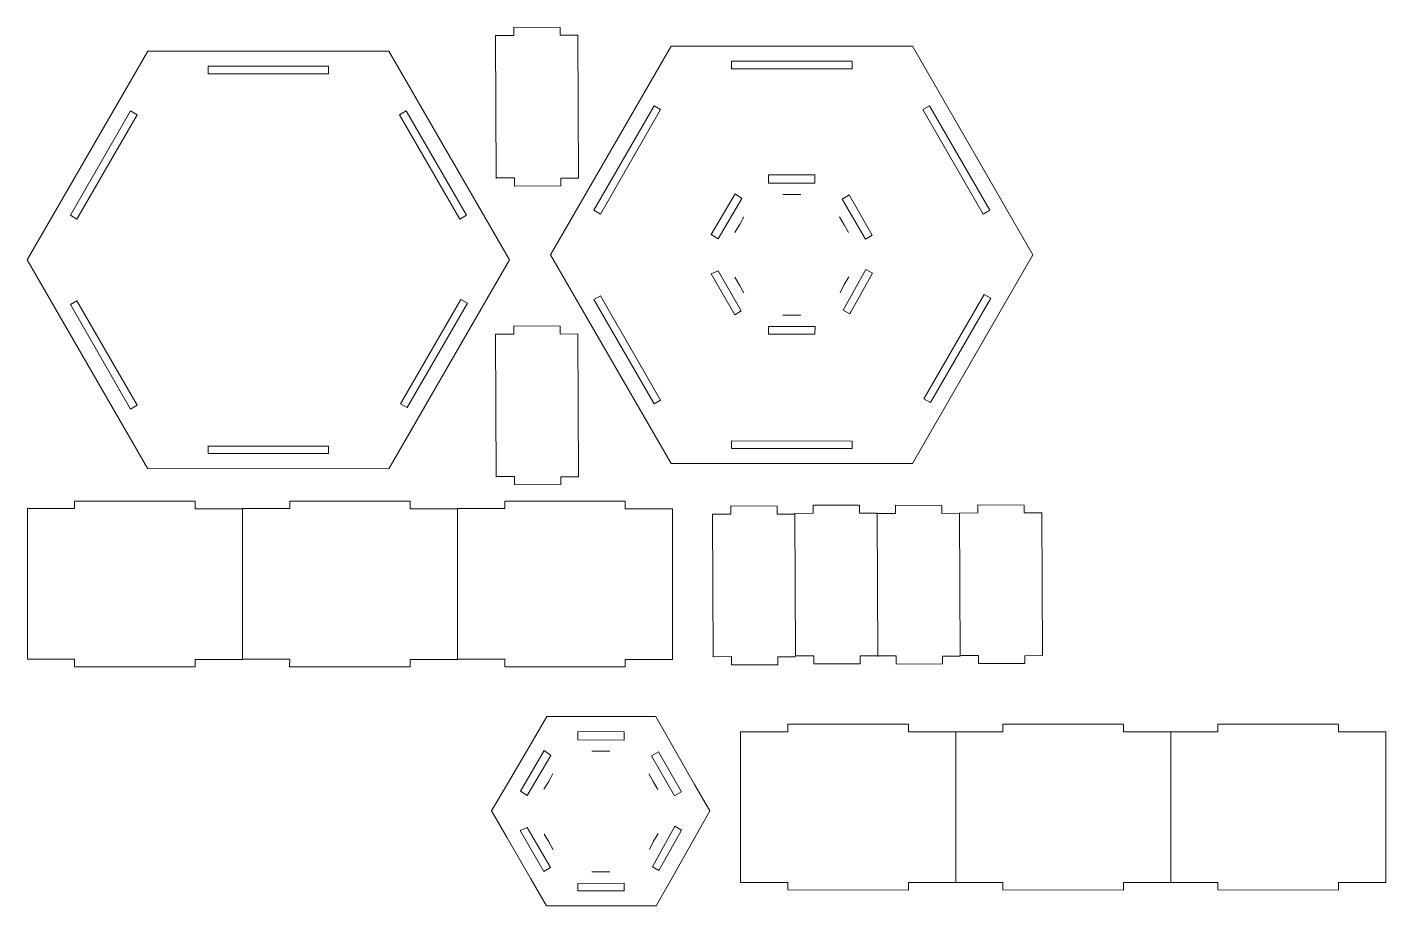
# Model space of a CAD drawing. Header units: inches. Extents: x -4.8 to 40.2, y 0.2 to 29.4.
import ezdxf

# ---------------------------------------------------------------- set-up
doc = ezdxf.new("R2010")
doc.units = ezdxf.units.IN
doc.header["$MEASUREMENT"] = 0

msp = doc.modelspace()

# ---------------------------------------------------------------- linework, layer by layer
at = {"lineweight": 0}
for p, q in [((12.839, 29.378), (11.301, 29.386)), ((11.301, 29.386), (11.302, 29.114)), ((12.84, 29.115), (12.839, 29.378)), ((10.698, 29.114), (10.72, 24.366)), ((11.302, 29.114), (10.698, 29.111)), ((12.84, 29.115), (13.428, 29.118)), ((13.45, 24.379), (13.428, 29.126)), ((-0.837, 28.587), (-4.837, 21.659)), ((7.163, 28.587), (-0.837, 28.587)), ((11.163, 21.659), (7.163, 28.587)), ((16.525, 28.756), (12.525, 21.827)), ((24.525, 28.756), (16.525, 28.756)), ((28.525, 21.827), (24.525, 28.756)), ((5.163, 28.087), (1.163, 28.087)), ((1.163, 28.087), (1.163, 27.837)), ((5.163, 28.087), (5.163, 27.837)), ((22.525, 28.256), (18.525, 28.256)), ((18.525, 28.256), (18.525, 28.006)), ((22.525, 28.006), (18.525, 28.006)), ((22.525, 28.256), (22.525, 28.006)), ((5.163, 27.837), (1.163, 27.837)), ((-1.404, 26.605), (-3.404, 23.141)), ((-1.404, 26.605), (-1.187, 26.48)), ((7.514, 26.48), (7.73, 26.605)), ((9.73, 23.141), (7.73, 26.605)), ((15.958, 26.774), (13.958, 23.309)), ((16.175, 26.649), (14.175, 23.184)), ((15.958, 26.774), (16.175, 26.649)), ((24.876, 26.649), (25.092, 26.774)), ((26.876, 23.184), (24.876, 26.649)), ((27.092, 23.309), (25.092, 26.774)), ((-1.187, 26.48), (-3.187, 23.016)), ((9.514, 23.016), (7.514, 26.48)), ((11.325, 24.386), (10.72, 24.383)), ((11.325, 24.386), (11.325, 24.114)), ((12.863, 24.378), (13.45, 24.379)), ((12.863, 24.115), (12.863, 24.378)), ((19.756, 24.482), (19.756, 24.482)), ((19.756, 24.482), (21.294, 24.48)), ((19.756, 24.482), (19.756, 24.204)), ((21.294, 24.48), (21.294, 24.203)), ((11.325, 24.114), (12.863, 24.115)), ((19.756, 24.204), (21.294, 24.203)), ((17.852, 22.502), (18.646, 23.852)), ((18.082, 22.366), (18.864, 23.695)), ((18.646, 23.852), (18.864, 23.695)), ((20.524, 23.83), (20.224, 23.83)), ((20.524, 23.83), (20.524, 23.83)), ((20.524, 23.83), (20.824, 23.83)), ((22.433, 23.817), (22.198, 23.681)), ((22.198, 23.681), (22.968, 22.349)), ((23.195, 22.481), (22.433, 23.817)), ((-3.404, 23.141), (-3.187, 23.016)), ((9.514, 23.016), (9.73, 23.141)), ((13.958, 23.309), (14.175, 23.184)), ((18.791, 22.826), (18.933, 23.091)), ((22.258, 22.827), (22.109, 23.087)), ((26.876, 23.184), (27.092, 23.309)), ((18.791, 22.826), (18.634, 22.57)), ((22.258, 22.827), (22.408, 22.567)), ((18.082, 22.366), (17.852, 22.502)), ((22.968, 22.349), (23.195, 22.481)), ((-4.837, 21.659), (-0.837, 14.73)), ((7.163, 14.73), (11.163, 21.659)), ((12.525, 21.827), (16.525, 14.899)), ((24.525, 14.899), (28.525, 21.827)), ((17.846, 21.204), (18.078, 21.304)), ((18.631, 19.843), (17.846, 21.204)), ((18.848, 19.969), (18.078, 21.304)), ((22.976, 21.341), (22.229, 19.998)), ((22.446, 19.877), (23.199, 21.217)), ((23.199, 21.217), (22.976, 21.341)), ((18.794, 20.827), (18.637, 21.083)), ((18.794, 20.827), (18.938, 20.564)), ((22.264, 20.842), (22.133, 20.572)), ((22.264, 20.842), (22.421, 21.098)), ((-3.187, 20.301), (-3.404, 20.176)), ((-3.187, 20.301), (-1.187, 16.837)), ((7.548, 16.884), (9.548, 20.348)), ((9.548, 20.348), (9.764, 20.223)), ((14.175, 20.47), (13.958, 20.345)), ((13.958, 20.345), (15.958, 16.881)), ((14.175, 20.47), (16.175, 17.006)), ((24.91, 17.053), (26.91, 20.517)), ((25.126, 16.928), (27.126, 20.392)), ((26.91, 20.517), (27.126, 20.392)), ((-3.404, 20.176), (-1.404, 16.712)), ((7.764, 16.759), (9.764, 20.223)), ((18.848, 19.969), (18.631, 19.843)), ((20.524, 19.83), (20.224, 19.828)), ((20.524, 19.83), (20.824, 19.83)), ((22.446, 19.877), (22.229, 19.998)), ((12.839, 19.465), (11.301, 19.472)), ((11.301, 19.472), (11.302, 19.2)), ((12.84, 19.201), (12.839, 19.465)), ((21.296, 19.447), (19.753, 19.447)), ((19.753, 19.447), (19.753, 19.2)), ((21.289, 19.2), (21.296, 19.447)), ((10.698, 19.2), (10.72, 14.452)), ((11.302, 19.2), (10.698, 19.198)), ((12.84, 19.201), (13.428, 19.204)), ((13.45, 14.465), (13.428, 19.213)), ((19.753, 19.2), (21.289, 19.2)), ((-1.404, 16.712), (-1.187, 16.837)), ((7.548, 16.884), (7.764, 16.759)), ((15.958, 16.881), (16.175, 17.006)), ((24.91, 17.053), (25.126, 16.928)), ((1.163, 15.489), (1.163, 15.237)), ((5.163, 15.48), (1.163, 15.485)), ((5.163, 15.48), (5.163, 15.232)), ((18.525, 15.658), (18.525, 15.406)), ((22.525, 15.649), (18.525, 15.654)), ((18.525, 15.406), (22.525, 15.401)), ((22.525, 15.649), (22.525, 15.401)), ((1.163, 15.237), (5.163, 15.232)), ((16.525, 14.908), (24.525, 14.899)), ((-0.837, 14.739), (7.163, 14.73)), ((11.325, 14.472), (10.72, 14.469)), ((11.325, 14.472), (11.325, 14.2)), ((12.863, 14.202), (12.863, 14.465)), ((12.863, 14.465), (13.45, 14.465)), ((11.325, 14.2), (12.863, 14.202)), ((-3.264, 13.408), (-3.264, 13.658)), ((-3.264, 13.658), (0.736, 13.658)), ((0.736, 13.404), (0.736, 13.654)), ((3.87, 13.408), (3.87, 13.658)), ((3.87, 13.658), (7.87, 13.658)), ((7.87, 13.404), (7.87, 13.654)), ((11.003, 13.408), (11.003, 13.658)), ((11.003, 13.658), (15.003, 13.658)), ((15.003, 13.404), (15.003, 13.654)), ((22.77, 13.518), (21.231, 13.525)), ((21.231, 13.525), (21.232, 13.253)), ((25.499, 13.514), (23.961, 13.521)), ((23.961, 13.521), (23.961, 13.249)), ((28.229, 13.526), (26.691, 13.534)), ((26.691, 13.534), (26.691, 13.262)), ((28.229, 13.263), (28.229, 13.526)), ((-4.831, 13.412), (-3.264, 13.408)), ((-4.831, 13.412), (-4.831, 8.412)), ((0.736, 13.404), (2.303, 13.404)), ((2.303, 13.412), (3.87, 13.408)), ((2.303, 13.412), (2.303, 8.412)), ((7.87, 13.404), (9.437, 13.404)), ((9.437, 13.412), (11.003, 13.408)), ((9.437, 13.412), (9.437, 8.412)), ((15.003, 13.404), (16.57, 13.404)), ((16.57, 13.404), (16.57, 8.404)), ((17.898, 13.223), (17.921, 8.475)), ((18.502, 13.223), (17.898, 13.221)), ((20.04, 13.488), (18.502, 13.495)), ((18.502, 13.495), (18.502, 13.223)), ((20.04, 13.225), (20.04, 13.488)), ((20.04, 13.225), (20.628, 13.227)), ((20.628, 13.253), (20.65, 8.505)), ((21.232, 13.253), (20.628, 13.25)), ((22.77, 13.254), (22.77, 13.518)), ((22.77, 13.254), (23.358, 13.257)), ((23.358, 13.249), (23.38, 8.501)), ((23.961, 13.249), (23.358, 13.246)), ((25.5, 13.25), (25.499, 13.514)), ((25.5, 13.25), (26.087, 13.253)), ((26.087, 13.262), (26.11, 8.514)), ((26.691, 13.262), (26.087, 13.259)), ((28.229, 13.263), (28.817, 13.266)), ((28.817, 13.274), (28.839, 8.527)), ((-4.831, 8.412), (-3.264, 8.408)), ((-3.264, 8.412), (-3.264, 8.16)), ((-3.264, 8.16), (0.736, 8.156)), ((0.736, 8.404), (0.736, 8.156)), ((0.736, 8.404), (2.303, 8.404)), ((2.303, 8.412), (3.87, 8.408)), ((3.87, 8.412), (3.869, 8.16)), ((3.869, 8.16), (7.869, 8.156)), ((7.87, 8.404), (7.869, 8.156)), ((7.87, 8.404), (9.437, 8.404)), ((9.437, 8.412), (11.003, 8.408)), ((11.003, 8.412), (11.003, 8.16)), ((11.003, 8.16), (15.003, 8.156)), ((15.003, 8.404), (15.003, 8.156)), ((15.003, 8.404), (16.57, 8.404)), ((18.525, 8.495), (17.92, 8.492)), ((18.525, 8.495), (18.526, 8.223)), ((18.526, 8.223), (20.064, 8.225)), ((20.064, 8.225), (20.063, 8.488)), ((20.063, 8.488), (20.65, 8.488)), ((21.255, 8.525), (20.65, 8.522)), ((21.255, 8.525), (21.255, 8.253)), ((21.255, 8.253), (22.793, 8.254)), ((22.793, 8.254), (22.793, 8.518)), ((22.793, 8.518), (23.38, 8.518)), ((23.985, 8.521), (23.38, 8.518)), ((23.985, 8.521), (23.985, 8.249)), ((23.985, 8.249), (25.523, 8.25)), ((25.523, 8.25), (25.523, 8.514)), ((25.523, 8.514), (26.11, 8.514)), ((26.715, 8.534), (26.11, 8.531)), ((26.715, 8.534), (26.715, 8.262)), ((26.715, 8.262), (28.253, 8.263)), ((28.253, 8.526), (28.839, 8.527)), ((28.253, 8.263), (28.253, 8.526)), ((11.911, 5.668), (12.403, 6.503)), ((14.964, 6.503), (12.403, 6.503)), ((14.964, 6.503), (16.016, 6.503)), ((16.537, 5.59), (16.016, 6.503)), ((13.427, 6.006), (13.427, 6.006)), ((13.427, 6.006), (14.964, 6.003)), ((13.427, 6.006), (13.427, 5.728)), ((14.964, 6.003), (14.964, 5.727)), ((18.827, 6.003), (20.394, 5.998)), ((18.827, 6.003), (18.827, 1.003)), ((20.394, 5.998), (20.394, 6.248)), ((20.394, 6.248), (24.394, 6.248)), ((24.394, 5.994), (24.394, 6.244)), ((24.394, 5.994), (25.961, 5.994)), ((25.961, 6.003), (27.528, 5.998)), ((25.961, 6.003), (25.961, 1.003)), ((27.528, 5.998), (27.528, 6.248)), ((27.528, 6.248), (31.528, 6.248)), ((31.528, 5.994), (31.528, 6.244)), ((31.528, 5.994), (33.095, 5.994)), ((33.095, 6.003), (34.661, 5.998)), ((33.095, 6.003), (33.095, 1.003)), ((34.661, 5.998), (34.661, 6.248)), ((34.661, 6.248), (38.661, 6.248)), ((38.661, 5.994), (38.661, 6.244)), ((38.661, 5.994), (40.228, 5.994)), ((40.228, 5.994), (40.228, 0.994)), ((11.911, 5.668), (11.091, 4.278)), ((13.427, 5.728), (14.964, 5.727)), ((17.299, 4.254), (16.537, 5.59)), ((11.522, 4.025), (12.316, 5.375)), ((11.753, 3.889), (12.534, 5.218)), ((12.316, 5.375), (12.534, 5.218)), ((14.194, 5.353), (13.894, 5.353)), ((14.194, 5.353), (14.194, 5.353)), ((14.194, 5.353), (14.494, 5.353)), ((16.104, 5.34), (15.869, 5.204)), ((15.869, 5.204), (16.638, 3.873)), ((16.866, 4.004), (16.104, 5.34)), ((12.461, 4.35), (12.603, 4.614)), ((15.929, 4.35), (15.779, 4.61)), ((11.091, 4.278), (10.562, 3.381)), ((12.461, 4.35), (12.305, 4.094)), ((15.929, 4.35), (16.079, 4.09)), ((17.299, 4.254), (17.801, 3.375)), ((11.753, 3.889), (11.522, 4.025)), ((16.638, 3.873), (16.866, 4.004)), ((11.083, 2.478), (10.562, 3.381)), ((17.307, 2.497), (17.801, 3.375)), ((11.516, 2.728), (11.749, 2.828)), ((12.301, 1.367), (11.516, 2.728)), ((12.519, 1.492), (11.749, 2.828)), ((16.646, 2.864), (15.9, 1.521)), ((16.117, 1.4), (16.87, 2.74)), ((16.87, 2.74), (16.646, 2.864)), ((11.083, 2.478), (11.868, 1.117)), ((12.465, 2.35), (12.308, 2.606)), ((12.465, 2.35), (12.608, 2.087)), ((15.935, 2.366), (15.804, 2.096)), ((15.935, 2.366), (16.092, 2.621)), ((16.554, 1.157), (17.307, 2.497)), ((12.519, 1.492), (12.301, 1.367)), ((14.195, 1.353), (13.895, 1.351)), ((14.195, 1.353), (14.495, 1.353)), ((16.117, 1.4), (15.9, 1.521)), ((11.868, 1.117), (12.384, 0.224)), ((14.966, 0.971), (13.423, 0.97)), ((13.423, 0.97), (13.423, 0.724)), ((14.96, 0.724), (14.966, 0.971)), ((16.554, 1.157), (16.029, 0.224)), ((18.827, 1.003), (20.394, 0.998)), ((20.394, 1.003), (20.394, 0.751)), ((24.394, 0.994), (24.394, 0.746)), ((24.394, 0.994), (25.961, 0.994)), ((25.961, 1.003), (27.528, 0.998)), ((27.528, 1.003), (27.527, 0.751)), ((31.528, 0.994), (31.527, 0.746)), ((31.528, 0.994), (33.095, 0.994)), ((33.095, 1.003), (34.661, 0.998)), ((34.661, 1.003), (34.661, 0.751)), ((38.661, 0.994), (38.661, 0.746)), ((38.661, 0.994), (40.228, 0.994)), ((13.423, 0.724), (14.96, 0.724)), ((20.394, 0.751), (24.394, 0.746)), ((27.527, 0.751), (31.527, 0.746)), ((34.661, 0.751), (38.661, 0.746)), ((14.96, 0.224), (12.384, 0.224)), ((14.96, 0.224), (16.029, 0.224))]:
    msp.add_line(p, q, dxfattribs=at)

doc.saveas('drawing.dxf')
